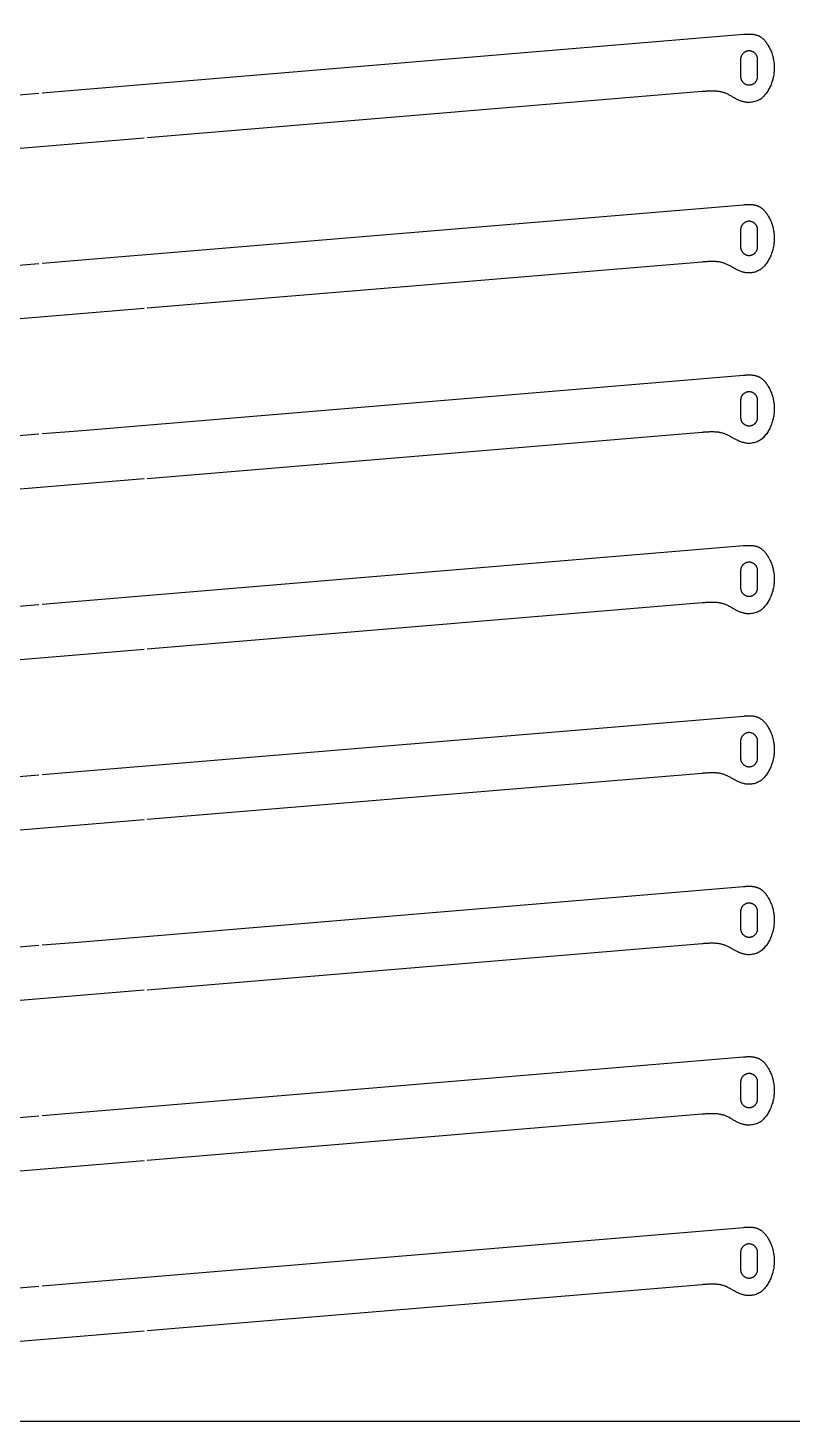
# Model space of a CAD drawing. Header units: millimetres. Extents: x 0 to 590, y 0 to 295.
# Drawn here: x 73.6 to 158.8, y 0 to 155.3 of the extents above; entities that cross this region are included whole.
import ezdxf

# ---------------------------------------------------------------- set-up
doc = ezdxf.new("R2010")
doc.units = ezdxf.units.MM
doc.layers.add('CUT_red', color=1, linetype='Continuous', true_color=0xff0000)
doc.layers.add('REF_delete', color=7, linetype='Continuous')

msp = doc.modelspace()

# ---------------------------------------------------------------- linework, layer by layer
at = {"layer": 'CUT_red', "true_color": 0xff0000}
for points in [[(75.16, 148.08), (78.69, 148.37), (153.38, 154.6), (153.44, 154.6), (153.5, 154.61)], [(153.5, 154.61), (153.56, 154.61), (153.62, 154.62), (153.68, 154.62), (153.74, 154.62), (153.79, 154.63), (153.85, 154.63), (153.91, 154.63), (153.97, 154.63), (154.03, 154.63), (154.09, 154.63), (154.15, 154.63), (154.2, 154.63), (154.26, 154.62), (154.32, 154.62), (154.37, 154.61), (154.43, 154.61), (154.49, 154.6), (154.54, 154.59), (154.6, 154.58), (154.65, 154.57), (154.7, 154.55), (154.76, 154.54), (154.81, 154.52), (154.86, 154.51), (154.91, 154.49), (154.96, 154.47), (155.01, 154.45), (155.06, 154.43), (155.11, 154.41), (155.16, 154.38), (155.2, 154.36), (155.25, 154.33), (155.29, 154.3), (155.34, 154.27), (155.38, 154.24), (155.42, 154.21), (155.46, 154.18), (155.5, 154.15), (155.54, 154.11), (155.58, 154.08), (155.62, 154.04), (155.65, 154.01), (155.69, 153.97), (155.72, 153.93), (155.76, 153.89), (155.79, 153.85), (155.82, 153.81), (155.85, 153.77), (155.88, 153.73), (155.91, 153.68), (155.94, 153.64), (155.97, 153.6), (156, 153.55), (156.03, 153.51), (156.05, 153.47), (156.08, 153.42), (156.11, 153.38), (156.13, 153.33), (156.2, 153.22), (156.26, 153.1), (156.32, 152.99), (156.38, 152.87), (156.43, 152.75), (156.48, 152.63), (156.52, 152.5), (156.57, 152.38), (156.6, 152.25), (156.64, 152.13), (156.67, 152), (156.7, 151.87), (156.72, 151.74), (156.74, 151.61), (156.76, 151.48), (156.78, 151.35), (156.79, 151.22), (156.79, 151.09), (156.8, 150.96), (156.8, 150.83), (156.8, 150.7), (156.79, 150.56), (156.78, 150.43), (156.77, 150.3), (156.76, 150.17), (156.74, 150.04), (156.71, 149.91), (156.69, 149.78), (156.66, 149.66), (156.63, 149.53), (156.59, 149.4), (156.55, 149.28), (156.51, 149.15), (156.46, 149.03), (156.41, 148.91), (156.36, 148.79), (156.3, 148.67), (156.24, 148.56), (156.18, 148.44), (156.11, 148.33), (156.04, 148.22), (155.97, 148.11), (155.89, 148), (155.81, 147.9), (155.73, 147.8), (155.64, 147.7), (155.55, 147.6), (155.46, 147.51), (155.36, 147.42), (155.25, 147.34), (155.14, 147.29), (155.02, 147.23), (154.9, 147.18), (154.77, 147.13), (154.65, 147.09), (154.52, 147.06), (154.39, 147.04), (154.26, 147.02), (154.13, 147), (154, 147), (153.91, 147), (153.82, 147), (153.72, 147.01), (153.63, 147.02), (153.54, 147.04), (153.45, 147.06), (153.36, 147.08), (153.28, 147.1), (153.19, 147.13), (153.1, 147.16), (153.01, 147.19), (152.93, 147.22), (152.84, 147.26), (152.76, 147.3), (152.68, 147.34), (152.6, 147.38), (152.51, 147.42), (152.43, 147.46), (152.35, 147.51), (152.27, 147.55), (152.19, 147.6), (152.11, 147.65), (152.04, 147.69), (151.96, 147.74), (151.88, 147.78), (151.79, 147.83), (151.71, 147.87), (151.63, 147.91), (151.55, 147.95), (151.46, 147.99), (151.38, 148.02), (151.29, 148.06), (151.21, 148.09), (151.12, 148.11), (151.03, 148.14), (150.94, 148.16), (150.85, 148.18), (150.76, 148.2), (150.67, 148.22), (150.58, 148.23), (150.49, 148.24), (150.4, 148.25), (150.31, 148.26), (150.22, 148.26), (150.12, 148.27), (150.03, 148.27), (149.94, 148.27), (149.85, 148.27), (149.76, 148.27), (149.67, 148.27), (149.57, 148.27), (149.48, 148.26), (149.39, 148.26), (149.3, 148.25), (149.21, 148.25), (149.12, 148.24), (149.02, 148.23), (148.93, 148.23), (148.84, 148.22), (148.75, 148.21), (94, 143.65), (86.89, 143.06)], [(154.95, 149.9), (154.95, 151.8), (154.95, 151.85), (154.95, 151.89), (154.94, 151.94), (154.93, 151.99), (154.92, 152.03), (154.91, 152.08), (154.89, 152.12), (154.88, 152.16), (154.86, 152.21), (154.84, 152.25), (154.81, 152.29), (154.79, 152.33), (154.76, 152.37), (154.73, 152.4), (154.7, 152.44), (154.67, 152.47), (154.64, 152.5), (154.6, 152.53), (154.57, 152.56), (154.53, 152.59), (154.49, 152.61), (154.45, 152.64), (154.41, 152.66), (154.36, 152.68), (154.32, 152.69), (154.28, 152.71), (154.23, 152.72), (154.19, 152.73), (154.14, 152.74), (154.09, 152.75), (154.05, 152.75), (154, 152.75), (153.95, 152.75), (153.91, 152.75), (153.86, 152.74), (153.81, 152.73), (153.77, 152.72), (153.72, 152.71), (153.68, 152.69), (153.64, 152.68), (153.59, 152.66), (153.55, 152.64), (153.51, 152.61), (153.47, 152.59), (153.43, 152.56), (153.4, 152.53), (153.36, 152.5), (153.33, 152.47), (153.3, 152.44), (153.27, 152.4), (153.24, 152.37), (153.21, 152.33), (153.19, 152.29), (153.16, 152.25), (153.14, 152.21), (153.12, 152.16), (153.11, 152.12), (153.09, 152.08), (153.08, 152.03), (153.07, 151.99), (153.06, 151.94), (153.05, 151.89), (153.05, 151.85), (153.05, 151.8), (153.05, 149.9), (153.05, 149.85), (153.05, 149.81), (153.06, 149.76), (153.07, 149.71), (153.08, 149.67), (153.09, 149.62), (153.11, 149.58), (153.12, 149.54), (153.14, 149.49), (153.16, 149.45), (153.19, 149.41), (153.21, 149.37), (153.24, 149.33), (153.27, 149.3), (153.3, 149.26), (153.33, 149.23), (153.36, 149.2), (153.4, 149.17), (153.43, 149.14), (153.47, 149.11), (153.51, 149.09), (153.55, 149.06), (153.59, 149.04), (153.64, 149.02), (153.68, 149.01), (153.72, 148.99), (153.77, 148.98), (153.81, 148.97), (153.86, 148.96), (153.91, 148.95), (153.95, 148.95), (154, 148.95), (154.05, 148.95), (154.09, 148.95), (154.14, 148.96), (154.19, 148.97), (154.23, 148.98), (154.28, 148.99), (154.32, 149.01), (154.36, 149.02), (154.41, 149.04), (154.45, 149.06), (154.49, 149.09), (154.53, 149.11), (154.57, 149.14), (154.6, 149.17), (154.64, 149.2), (154.67, 149.23), (154.7, 149.26), (154.73, 149.3), (154.76, 149.33), (154.79, 149.37), (154.81, 149.41), (154.84, 149.45), (154.86, 149.49), (154.88, 149.54), (154.89, 149.58), (154.91, 149.62), (154.92, 149.67), (154.93, 149.71), (154.94, 149.76), (154.95, 149.81), (154.95, 149.85), (154.95, 149.9)], [(4, 142.15), (74.81, 148.05)], [(86.54, 143.03), (39.25, 139.09)], [(75.16, 129.08), (78.69, 129.37), (153.38, 135.6), (153.44, 135.6), (153.5, 135.61)], [(153.5, 135.61), (153.56, 135.61), (153.62, 135.62), (153.68, 135.62), (153.74, 135.62), (153.79, 135.63), (153.85, 135.63), (153.91, 135.63), (153.97, 135.63), (154.03, 135.63), (154.09, 135.63), (154.15, 135.63), (154.2, 135.63), (154.26, 135.62), (154.32, 135.62), (154.37, 135.61), (154.43, 135.61), (154.49, 135.6), (154.54, 135.59), (154.6, 135.58), (154.65, 135.57), (154.7, 135.55), (154.76, 135.54), (154.81, 135.52), (154.86, 135.51), (154.91, 135.49), (154.96, 135.47), (155.01, 135.45), (155.06, 135.43), (155.11, 135.41), (155.16, 135.38), (155.2, 135.36), (155.25, 135.33), (155.29, 135.3), (155.34, 135.27), (155.38, 135.24), (155.42, 135.21), (155.46, 135.18), (155.5, 135.15), (155.54, 135.11), (155.58, 135.08), (155.62, 135.04), (155.65, 135.01), (155.69, 134.97), (155.72, 134.93), (155.76, 134.89), (155.79, 134.85), (155.82, 134.81), (155.85, 134.77), (155.88, 134.73), (155.91, 134.68), (155.94, 134.64), (155.97, 134.6), (156, 134.55), (156.03, 134.51), (156.05, 134.47), (156.08, 134.42), (156.11, 134.38), (156.13, 134.33), (156.2, 134.22), (156.26, 134.1), (156.32, 133.99), (156.38, 133.87), (156.43, 133.75), (156.48, 133.63), (156.52, 133.5), (156.57, 133.38), (156.6, 133.25), (156.64, 133.13), (156.67, 133), (156.7, 132.87), (156.72, 132.74), (156.74, 132.61), (156.76, 132.48), (156.78, 132.35), (156.79, 132.22), (156.79, 132.09), (156.8, 131.96), (156.8, 131.83), (156.8, 131.7), (156.79, 131.56), (156.78, 131.43), (156.77, 131.3), (156.76, 131.17), (156.74, 131.04), (156.71, 130.91), (156.69, 130.78), (156.66, 130.66), (156.63, 130.53), (156.59, 130.4), (156.55, 130.28), (156.51, 130.15), (156.46, 130.03), (156.41, 129.91), (156.36, 129.79), (156.3, 129.67), (156.24, 129.56), (156.18, 129.44), (156.11, 129.33), (156.04, 129.22), (155.97, 129.11), (155.89, 129), (155.81, 128.9), (155.73, 128.8), (155.64, 128.7), (155.55, 128.6), (155.46, 128.51), (155.36, 128.42), (155.25, 128.34), (155.14, 128.29), (155.02, 128.23), (154.9, 128.18), (154.77, 128.13), (154.65, 128.09), (154.52, 128.06), (154.39, 128.04), (154.26, 128.02), (154.13, 128), (154, 128), (153.91, 128), (153.82, 128), (153.72, 128.01), (153.63, 128.02), (153.54, 128.04), (153.45, 128.06), (153.36, 128.08), (153.28, 128.1), (153.19, 128.13), (153.1, 128.16), (153.01, 128.19), (152.93, 128.22), (152.84, 128.26), (152.76, 128.3), (152.68, 128.34), (152.6, 128.38), (152.51, 128.42), (152.43, 128.46), (152.35, 128.51), (152.27, 128.55), (152.19, 128.6), (152.11, 128.65), (152.04, 128.69), (151.96, 128.74), (151.88, 128.78), (151.79, 128.83), (151.71, 128.87), (151.63, 128.91), (151.55, 128.95), (151.46, 128.99), (151.38, 129.02), (151.29, 129.06), (151.21, 129.09), (151.12, 129.11), (151.03, 129.14), (150.94, 129.16), (150.85, 129.18), (150.76, 129.2), (150.67, 129.22), (150.58, 129.23), (150.49, 129.24), (150.4, 129.25), (150.31, 129.26), (150.22, 129.26), (150.12, 129.27), (150.03, 129.27), (149.94, 129.27), (149.85, 129.27), (149.76, 129.27), (149.67, 129.27), (149.57, 129.27), (149.48, 129.26), (149.39, 129.26), (149.3, 129.25), (149.21, 129.25), (149.12, 129.24), (149.02, 129.23), (148.93, 129.23), (148.84, 129.22), (148.75, 129.21), (94, 124.65), (86.89, 124.06)], [(154.95, 130.9), (154.95, 132.8), (154.95, 132.85), (154.95, 132.89), (154.94, 132.94), (154.93, 132.99), (154.92, 133.03), (154.91, 133.08), (154.89, 133.12), (154.88, 133.16), (154.86, 133.21), (154.84, 133.25), (154.81, 133.29), (154.79, 133.33), (154.76, 133.37), (154.73, 133.4), (154.7, 133.44), (154.67, 133.47), (154.64, 133.5), (154.6, 133.53), (154.57, 133.56), (154.53, 133.59), (154.49, 133.61), (154.45, 133.64), (154.41, 133.66), (154.36, 133.68), (154.32, 133.69), (154.28, 133.71), (154.23, 133.72), (154.19, 133.73), (154.14, 133.74), (154.09, 133.75), (154.05, 133.75), (154, 133.75), (153.95, 133.75), (153.91, 133.75), (153.86, 133.74), (153.81, 133.73), (153.77, 133.72), (153.72, 133.71), (153.68, 133.69), (153.64, 133.68), (153.59, 133.66), (153.55, 133.64), (153.51, 133.61), (153.47, 133.59), (153.43, 133.56), (153.4, 133.53), (153.36, 133.5), (153.33, 133.47), (153.3, 133.44), (153.27, 133.4), (153.24, 133.37), (153.21, 133.33), (153.19, 133.29), (153.16, 133.25), (153.14, 133.21), (153.12, 133.16), (153.11, 133.12), (153.09, 133.08), (153.08, 133.03), (153.07, 132.99), (153.06, 132.94), (153.05, 132.89), (153.05, 132.85), (153.05, 132.8), (153.05, 130.9), (153.05, 130.85), (153.05, 130.81), (153.06, 130.76), (153.07, 130.71), (153.08, 130.67), (153.09, 130.62), (153.11, 130.58), (153.12, 130.54), (153.14, 130.49), (153.16, 130.45), (153.19, 130.41), (153.21, 130.37), (153.24, 130.33), (153.27, 130.3), (153.3, 130.26), (153.33, 130.23), (153.36, 130.2), (153.4, 130.17), (153.43, 130.14), (153.47, 130.11), (153.51, 130.09), (153.55, 130.06), (153.59, 130.04), (153.64, 130.02), (153.68, 130.01), (153.72, 129.99), (153.77, 129.98), (153.81, 129.97), (153.86, 129.96), (153.91, 129.95), (153.95, 129.95), (154, 129.95), (154.05, 129.95), (154.09, 129.95), (154.14, 129.96), (154.19, 129.97), (154.23, 129.98), (154.28, 129.99), (154.32, 130.01), (154.36, 130.02), (154.41, 130.04), (154.45, 130.06), (154.49, 130.09), (154.53, 130.11), (154.57, 130.14), (154.6, 130.17), (154.64, 130.2), (154.67, 130.23), (154.7, 130.26), (154.73, 130.3), (154.76, 130.33), (154.79, 130.37), (154.81, 130.41), (154.84, 130.45), (154.86, 130.49), (154.88, 130.54), (154.89, 130.58), (154.91, 130.62), (154.92, 130.67), (154.93, 130.71), (154.94, 130.76), (154.95, 130.81), (154.95, 130.85), (154.95, 130.9)], [(4, 123.15), (74.81, 129.05)], [(86.54, 124.03), (39.25, 120.09)], [(75.16, 110.08), (78.69, 110.37), (153.38, 116.6), (153.44, 116.6), (153.5, 116.61)], [(153.5, 116.61), (153.56, 116.61), (153.62, 116.62), (153.68, 116.62), (153.74, 116.62), (153.79, 116.63), (153.85, 116.63), (153.91, 116.63), (153.97, 116.63), (154.03, 116.63), (154.09, 116.63), (154.15, 116.63), (154.2, 116.63), (154.26, 116.62), (154.32, 116.62), (154.37, 116.61), (154.43, 116.61), (154.49, 116.6), (154.54, 116.59), (154.6, 116.58), (154.65, 116.57), (154.7, 116.55), (154.76, 116.54), (154.81, 116.52), (154.86, 116.51), (154.91, 116.49), (154.96, 116.47), (155.01, 116.45), (155.06, 116.43), (155.11, 116.41), (155.16, 116.38), (155.2, 116.36), (155.25, 116.33), (155.29, 116.3), (155.34, 116.27), (155.38, 116.24), (155.42, 116.21), (155.46, 116.18), (155.5, 116.15), (155.54, 116.11), (155.58, 116.08), (155.62, 116.04), (155.65, 116.01), (155.69, 115.97), (155.72, 115.93), (155.76, 115.89), (155.79, 115.85), (155.82, 115.81), (155.85, 115.77), (155.88, 115.73), (155.91, 115.68), (155.94, 115.64), (155.97, 115.6), (156, 115.55), (156.03, 115.51), (156.05, 115.47), (156.08, 115.42), (156.11, 115.38), (156.13, 115.33), (156.2, 115.22), (156.26, 115.1), (156.32, 114.99), (156.38, 114.87), (156.43, 114.75), (156.48, 114.63), (156.52, 114.5), (156.57, 114.38), (156.6, 114.25), (156.64, 114.13), (156.67, 114), (156.7, 113.87), (156.72, 113.74), (156.74, 113.61), (156.76, 113.48), (156.78, 113.35), (156.79, 113.22), (156.79, 113.09), (156.8, 112.96), (156.8, 112.83), (156.8, 112.7), (156.79, 112.56), (156.78, 112.43), (156.77, 112.3), (156.76, 112.17), (156.74, 112.04), (156.71, 111.91), (156.69, 111.78), (156.66, 111.66), (156.63, 111.53), (156.59, 111.4), (156.55, 111.28), (156.51, 111.15), (156.46, 111.03), (156.41, 110.91), (156.36, 110.79), (156.3, 110.67), (156.24, 110.56), (156.18, 110.44), (156.11, 110.33), (156.04, 110.22), (155.97, 110.11), (155.89, 110), (155.81, 109.9), (155.73, 109.8), (155.64, 109.7), (155.55, 109.6), (155.46, 109.51), (155.36, 109.42), (155.25, 109.34), (155.14, 109.29), (155.02, 109.23), (154.9, 109.18), (154.77, 109.13), (154.65, 109.09), (154.52, 109.06), (154.39, 109.04), (154.26, 109.02), (154.13, 109), (154, 109), (153.91, 109), (153.82, 109), (153.72, 109.01), (153.63, 109.02), (153.54, 109.04), (153.45, 109.06), (153.36, 109.08), (153.28, 109.1), (153.19, 109.13), (153.1, 109.16), (153.01, 109.19), (152.93, 109.22), (152.84, 109.26), (152.76, 109.3), (152.68, 109.34), (152.6, 109.38), (152.51, 109.42), (152.43, 109.46), (152.35, 109.51), (152.27, 109.55), (152.19, 109.6), (152.11, 109.65), (152.04, 109.69), (151.96, 109.74), (151.88, 109.78), (151.79, 109.83), (151.71, 109.87), (151.63, 109.91), (151.55, 109.95), (151.46, 109.99), (151.38, 110.02), (151.29, 110.06), (151.21, 110.09), (151.12, 110.11), (151.03, 110.14), (150.94, 110.16), (150.85, 110.18), (150.76, 110.2), (150.67, 110.22), (150.58, 110.23), (150.49, 110.24), (150.4, 110.25), (150.31, 110.26), (150.22, 110.26), (150.12, 110.27), (150.03, 110.27), (149.94, 110.27), (149.85, 110.27), (149.76, 110.27), (149.67, 110.27), (149.57, 110.27), (149.48, 110.26), (149.39, 110.26), (149.3, 110.25), (149.21, 110.25), (149.12, 110.24), (149.02, 110.23), (148.93, 110.23), (148.84, 110.22), (148.75, 110.21), (94, 105.65), (86.89, 105.06)], [(154.95, 111.9), (154.95, 113.8), (154.95, 113.85), (154.95, 113.89), (154.94, 113.94), (154.93, 113.99), (154.92, 114.03), (154.91, 114.08), (154.89, 114.12), (154.88, 114.16), (154.86, 114.21), (154.84, 114.25), (154.81, 114.29), (154.79, 114.33), (154.76, 114.37), (154.73, 114.4), (154.7, 114.44), (154.67, 114.47), (154.64, 114.5), (154.6, 114.53), (154.57, 114.56), (154.53, 114.59), (154.49, 114.61), (154.45, 114.64), (154.41, 114.66), (154.36, 114.68), (154.32, 114.69), (154.28, 114.71), (154.23, 114.72), (154.19, 114.73), (154.14, 114.74), (154.09, 114.75), (154.05, 114.75), (154, 114.75), (153.95, 114.75), (153.91, 114.75), (153.86, 114.74), (153.81, 114.73), (153.77, 114.72), (153.72, 114.71), (153.68, 114.69), (153.64, 114.68), (153.59, 114.66), (153.55, 114.64), (153.51, 114.61), (153.47, 114.59), (153.43, 114.56), (153.4, 114.53), (153.36, 114.5), (153.33, 114.47), (153.3, 114.44), (153.27, 114.4), (153.24, 114.37), (153.21, 114.33), (153.19, 114.29), (153.16, 114.25), (153.14, 114.21), (153.12, 114.16), (153.11, 114.12), (153.09, 114.08), (153.08, 114.03), (153.07, 113.99), (153.06, 113.94), (153.05, 113.89), (153.05, 113.85), (153.05, 113.8), (153.05, 111.9), (153.05, 111.85), (153.05, 111.81), (153.06, 111.76), (153.07, 111.71), (153.08, 111.67), (153.09, 111.62), (153.11, 111.58), (153.12, 111.54), (153.14, 111.49), (153.16, 111.45), (153.19, 111.41), (153.21, 111.37), (153.24, 111.33), (153.27, 111.3), (153.3, 111.26), (153.33, 111.23), (153.36, 111.2), (153.4, 111.17), (153.43, 111.14), (153.47, 111.11), (153.51, 111.09), (153.55, 111.06), (153.59, 111.04), (153.64, 111.02), (153.68, 111.01), (153.72, 110.99), (153.77, 110.98), (153.81, 110.97), (153.86, 110.96), (153.91, 110.95), (153.95, 110.95), (154, 110.95), (154.05, 110.95), (154.09, 110.95), (154.14, 110.96), (154.19, 110.97), (154.23, 110.98), (154.28, 110.99), (154.32, 111.01), (154.36, 111.02), (154.41, 111.04), (154.45, 111.06), (154.49, 111.09), (154.53, 111.11), (154.57, 111.14), (154.6, 111.17), (154.64, 111.2), (154.67, 111.23), (154.7, 111.26), (154.73, 111.3), (154.76, 111.33), (154.79, 111.37), (154.81, 111.41), (154.84, 111.45), (154.86, 111.49), (154.88, 111.54), (154.89, 111.58), (154.91, 111.62), (154.92, 111.67), (154.93, 111.71), (154.94, 111.76), (154.95, 111.81), (154.95, 111.85), (154.95, 111.9)], [(4, 104.15), (74.81, 110.05)], [(86.54, 105.03), (39.25, 101.09)], [(75.16, 91.08), (78.69, 91.37), (153.38, 97.6), (153.44, 97.6), (153.5, 97.61)], [(153.5, 97.61), (153.56, 97.61), (153.62, 97.62), (153.68, 97.62), (153.74, 97.62), (153.79, 97.63), (153.85, 97.63), (153.91, 97.63), (153.97, 97.63), (154.03, 97.63), (154.09, 97.63), (154.15, 97.63), (154.2, 97.63), (154.26, 97.62), (154.32, 97.62), (154.37, 97.61), (154.43, 97.61), (154.49, 97.6), (154.54, 97.59), (154.6, 97.58), (154.65, 97.57), (154.7, 97.55), (154.76, 97.54), (154.81, 97.52), (154.86, 97.51), (154.91, 97.49), (154.96, 97.47), (155.01, 97.45), (155.06, 97.43), (155.11, 97.41), (155.16, 97.38), (155.2, 97.36), (155.25, 97.33), (155.29, 97.3), (155.34, 97.27), (155.38, 97.24), (155.42, 97.21), (155.46, 97.18), (155.5, 97.15), (155.54, 97.11), (155.58, 97.08), (155.62, 97.04), (155.65, 97.01), (155.69, 96.97), (155.72, 96.93), (155.76, 96.89), (155.79, 96.85), (155.82, 96.81), (155.85, 96.77), (155.88, 96.73), (155.91, 96.68), (155.94, 96.64), (155.97, 96.6), (156, 96.55), (156.03, 96.51), (156.05, 96.47), (156.08, 96.42), (156.11, 96.38), (156.13, 96.33), (156.2, 96.22), (156.26, 96.1), (156.32, 95.99), (156.38, 95.87), (156.43, 95.75), (156.48, 95.63), (156.52, 95.5), (156.57, 95.38), (156.6, 95.25), (156.64, 95.13), (156.67, 95), (156.7, 94.87), (156.72, 94.74), (156.74, 94.61), (156.76, 94.48), (156.78, 94.35), (156.79, 94.22), (156.79, 94.09), (156.8, 93.96), (156.8, 93.83), (156.8, 93.7), (156.79, 93.56), (156.78, 93.43), (156.77, 93.3), (156.76, 93.17), (156.74, 93.04), (156.71, 92.91), (156.69, 92.78), (156.66, 92.66), (156.63, 92.53), (156.59, 92.4), (156.55, 92.28), (156.51, 92.15), (156.46, 92.03), (156.41, 91.91), (156.36, 91.79), (156.3, 91.67), (156.24, 91.56), (156.18, 91.44), (156.11, 91.33), (156.04, 91.22), (155.97, 91.11), (155.89, 91), (155.81, 90.9), (155.73, 90.8), (155.64, 90.7), (155.55, 90.6), (155.46, 90.51), (155.36, 90.42), (155.25, 90.34), (155.14, 90.29), (155.02, 90.23), (154.9, 90.18), (154.77, 90.13), (154.65, 90.09), (154.52, 90.06), (154.39, 90.04), (154.26, 90.02), (154.13, 90), (154, 90), (153.91, 90), (153.82, 90), (153.72, 90.01), (153.63, 90.02), (153.54, 90.04), (153.45, 90.06), (153.36, 90.08), (153.28, 90.1), (153.19, 90.13), (153.1, 90.16), (153.01, 90.19), (152.93, 90.22), (152.84, 90.26), (152.76, 90.3), (152.68, 90.34), (152.6, 90.38), (152.51, 90.42), (152.43, 90.46), (152.35, 90.51), (152.27, 90.55), (152.19, 90.6), (152.11, 90.65), (152.04, 90.69), (151.96, 90.74), (151.88, 90.78), (151.79, 90.83), (151.71, 90.87), (151.63, 90.91), (151.55, 90.95), (151.46, 90.99), (151.38, 91.02), (151.29, 91.06), (151.21, 91.09), (151.12, 91.11), (151.03, 91.14), (150.94, 91.16), (150.85, 91.18), (150.76, 91.2), (150.67, 91.22), (150.58, 91.23), (150.49, 91.24), (150.4, 91.25), (150.31, 91.26), (150.22, 91.26), (150.12, 91.27), (150.03, 91.27), (149.94, 91.27), (149.85, 91.27), (149.76, 91.27), (149.67, 91.27), (149.57, 91.27), (149.48, 91.26), (149.39, 91.26), (149.3, 91.25), (149.21, 91.25), (149.12, 91.24), (149.02, 91.23), (148.93, 91.23), (148.84, 91.22), (148.75, 91.21), (94, 86.65), (86.89, 86.06)], [(154.95, 92.9), (154.95, 94.8), (154.95, 94.85), (154.95, 94.89), (154.94, 94.94), (154.93, 94.99), (154.92, 95.03), (154.91, 95.08), (154.89, 95.12), (154.88, 95.16), (154.86, 95.21), (154.84, 95.25), (154.81, 95.29), (154.79, 95.33), (154.76, 95.37), (154.73, 95.4), (154.7, 95.44), (154.67, 95.47), (154.64, 95.5), (154.6, 95.53), (154.57, 95.56), (154.53, 95.59), (154.49, 95.61), (154.45, 95.64), (154.41, 95.66), (154.36, 95.68), (154.32, 95.69), (154.28, 95.71), (154.23, 95.72), (154.19, 95.73), (154.14, 95.74), (154.09, 95.75), (154.05, 95.75), (154, 95.75), (153.95, 95.75), (153.91, 95.75), (153.86, 95.74), (153.81, 95.73), (153.77, 95.72), (153.72, 95.71), (153.68, 95.69), (153.64, 95.68), (153.59, 95.66), (153.55, 95.64), (153.51, 95.61), (153.47, 95.59), (153.43, 95.56), (153.4, 95.53), (153.36, 95.5), (153.33, 95.47), (153.3, 95.44), (153.27, 95.4), (153.24, 95.37), (153.21, 95.33), (153.19, 95.29), (153.16, 95.25), (153.14, 95.21), (153.12, 95.16), (153.11, 95.12), (153.09, 95.08), (153.08, 95.03), (153.07, 94.99), (153.06, 94.94), (153.05, 94.89), (153.05, 94.85), (153.05, 94.8), (153.05, 92.9), (153.05, 92.85), (153.05, 92.81), (153.06, 92.76), (153.07, 92.71), (153.08, 92.67), (153.09, 92.62), (153.11, 92.58), (153.12, 92.54), (153.14, 92.49), (153.16, 92.45), (153.19, 92.41), (153.21, 92.37), (153.24, 92.33), (153.27, 92.3), (153.3, 92.26), (153.33, 92.23), (153.36, 92.2), (153.4, 92.17), (153.43, 92.14), (153.47, 92.11), (153.51, 92.09), (153.55, 92.06), (153.59, 92.04), (153.64, 92.02), (153.68, 92.01), (153.72, 91.99), (153.77, 91.98), (153.81, 91.97), (153.86, 91.96), (153.91, 91.95), (153.95, 91.95), (154, 91.95), (154.05, 91.95), (154.09, 91.95), (154.14, 91.96), (154.19, 91.97), (154.23, 91.98), (154.28, 91.99), (154.32, 92.01), (154.36, 92.02), (154.41, 92.04), (154.45, 92.06), (154.49, 92.09), (154.53, 92.11), (154.57, 92.14), (154.6, 92.17), (154.64, 92.2), (154.67, 92.23), (154.7, 92.26), (154.73, 92.3), (154.76, 92.33), (154.79, 92.37), (154.81, 92.41), (154.84, 92.45), (154.86, 92.49), (154.88, 92.54), (154.89, 92.58), (154.91, 92.62), (154.92, 92.67), (154.93, 92.71), (154.94, 92.76), (154.95, 92.81), (154.95, 92.85), (154.95, 92.9)], [(4, 85.15), (74.81, 91.05)], [(86.54, 86.03), (39.25, 82.09)], [(75.16, 72.08), (78.69, 72.37), (153.38, 78.6), (153.44, 78.6), (153.5, 78.61)], [(153.5, 78.61), (153.56, 78.61), (153.62, 78.62), (153.68, 78.62), (153.74, 78.62), (153.79, 78.63), (153.85, 78.63), (153.91, 78.63), (153.97, 78.63), (154.03, 78.63), (154.09, 78.63), (154.15, 78.63), (154.2, 78.63), (154.26, 78.62), (154.32, 78.62), (154.37, 78.61), (154.43, 78.61), (154.49, 78.6), (154.54, 78.59), (154.6, 78.58), (154.65, 78.57), (154.7, 78.55), (154.76, 78.54), (154.81, 78.52), (154.86, 78.51), (154.91, 78.49), (154.96, 78.47), (155.01, 78.45), (155.06, 78.43), (155.11, 78.41), (155.16, 78.38), (155.2, 78.36), (155.25, 78.33), (155.29, 78.3), (155.34, 78.27), (155.38, 78.24), (155.42, 78.21), (155.46, 78.18), (155.5, 78.15), (155.54, 78.11), (155.58, 78.08), (155.62, 78.04), (155.65, 78.01), (155.69, 77.97), (155.72, 77.93), (155.76, 77.89), (155.79, 77.85), (155.82, 77.81), (155.85, 77.77), (155.88, 77.73), (155.91, 77.68), (155.94, 77.64), (155.97, 77.6), (156, 77.55), (156.03, 77.51), (156.05, 77.47), (156.08, 77.42), (156.11, 77.38), (156.13, 77.33), (156.2, 77.22), (156.26, 77.1), (156.32, 76.99), (156.38, 76.87), (156.43, 76.75), (156.48, 76.63), (156.52, 76.5), (156.57, 76.38), (156.6, 76.25), (156.64, 76.13), (156.67, 76), (156.7, 75.87), (156.72, 75.74), (156.74, 75.61), (156.76, 75.48), (156.78, 75.35), (156.79, 75.22), (156.79, 75.09), (156.8, 74.96), (156.8, 74.83), (156.8, 74.7), (156.79, 74.56), (156.78, 74.43), (156.77, 74.3), (156.76, 74.17), (156.74, 74.04), (156.71, 73.91), (156.69, 73.78), (156.66, 73.66), (156.63, 73.53), (156.59, 73.4), (156.55, 73.28), (156.51, 73.15), (156.46, 73.03), (156.41, 72.91), (156.36, 72.79), (156.3, 72.67), (156.24, 72.56), (156.18, 72.44), (156.11, 72.33), (156.04, 72.22), (155.97, 72.11), (155.89, 72), (155.81, 71.9), (155.73, 71.8), (155.64, 71.7), (155.55, 71.6), (155.46, 71.51), (155.36, 71.42), (155.25, 71.34), (155.14, 71.29), (155.02, 71.23), (154.9, 71.18), (154.77, 71.13), (154.65, 71.09), (154.52, 71.06), (154.39, 71.04), (154.26, 71.02), (154.13, 71), (154, 71), (153.91, 71), (153.82, 71), (153.72, 71.01), (153.63, 71.02), (153.54, 71.04), (153.45, 71.06), (153.36, 71.08), (153.28, 71.1), (153.19, 71.13), (153.1, 71.16), (153.01, 71.19), (152.93, 71.22), (152.84, 71.26), (152.76, 71.3), (152.68, 71.34), (152.6, 71.38), (152.51, 71.42), (152.43, 71.46), (152.35, 71.51), (152.27, 71.55), (152.19, 71.6), (152.11, 71.65), (152.04, 71.69), (151.96, 71.74), (151.88, 71.78), (151.79, 71.83), (151.71, 71.87), (151.63, 71.91), (151.55, 71.95), (151.46, 71.99), (151.38, 72.02), (151.29, 72.06), (151.21, 72.09), (151.12, 72.11), (151.03, 72.14), (150.94, 72.16), (150.85, 72.18), (150.76, 72.2), (150.67, 72.22), (150.58, 72.23), (150.49, 72.24), (150.4, 72.25), (150.31, 72.26), (150.22, 72.26), (150.12, 72.27), (150.03, 72.27), (149.94, 72.27), (149.85, 72.27), (149.76, 72.27), (149.67, 72.27), (149.57, 72.27), (149.48, 72.26), (149.39, 72.26), (149.3, 72.25), (149.21, 72.25), (149.12, 72.24), (149.02, 72.23), (148.93, 72.23), (148.84, 72.22), (148.75, 72.21), (94, 67.65), (86.89, 67.06)], [(154.95, 73.9), (154.95, 75.8), (154.95, 75.85), (154.95, 75.89), (154.94, 75.94), (154.93, 75.99), (154.92, 76.03), (154.91, 76.08), (154.89, 76.12), (154.88, 76.16), (154.86, 76.21), (154.84, 76.25), (154.81, 76.29), (154.79, 76.33), (154.76, 76.37), (154.73, 76.4), (154.7, 76.44), (154.67, 76.47), (154.64, 76.5), (154.6, 76.53), (154.57, 76.56), (154.53, 76.59), (154.49, 76.61), (154.45, 76.64), (154.41, 76.66), (154.36, 76.68), (154.32, 76.69), (154.28, 76.71), (154.23, 76.72), (154.19, 76.73), (154.14, 76.74), (154.09, 76.75), (154.05, 76.75), (154, 76.75), (153.95, 76.75), (153.91, 76.75), (153.86, 76.74), (153.81, 76.73), (153.77, 76.72), (153.72, 76.71), (153.68, 76.69), (153.64, 76.68), (153.59, 76.66), (153.55, 76.64), (153.51, 76.61), (153.47, 76.59), (153.43, 76.56), (153.4, 76.53), (153.36, 76.5), (153.33, 76.47), (153.3, 76.44), (153.27, 76.4), (153.24, 76.37), (153.21, 76.33), (153.19, 76.29), (153.16, 76.25), (153.14, 76.21), (153.12, 76.16), (153.11, 76.12), (153.09, 76.08), (153.08, 76.03), (153.07, 75.99), (153.06, 75.94), (153.05, 75.89), (153.05, 75.85), (153.05, 75.8), (153.05, 73.9), (153.05, 73.85), (153.05, 73.81), (153.06, 73.76), (153.07, 73.71), (153.08, 73.67), (153.09, 73.62), (153.11, 73.58), (153.12, 73.54), (153.14, 73.49), (153.16, 73.45), (153.19, 73.41), (153.21, 73.37), (153.24, 73.33), (153.27, 73.3), (153.3, 73.26), (153.33, 73.23), (153.36, 73.2), (153.4, 73.17), (153.43, 73.14), (153.47, 73.11), (153.51, 73.09), (153.55, 73.06), (153.59, 73.04), (153.64, 73.02), (153.68, 73.01), (153.72, 72.99), (153.77, 72.98), (153.81, 72.97), (153.86, 72.96), (153.91, 72.95), (153.95, 72.95), (154, 72.95), (154.05, 72.95), (154.09, 72.95), (154.14, 72.96), (154.19, 72.97), (154.23, 72.98), (154.28, 72.99), (154.32, 73.01), (154.36, 73.02), (154.41, 73.04), (154.45, 73.06), (154.49, 73.09), (154.53, 73.11), (154.57, 73.14), (154.6, 73.17), (154.64, 73.2), (154.67, 73.23), (154.7, 73.26), (154.73, 73.3), (154.76, 73.33), (154.79, 73.37), (154.81, 73.41), (154.84, 73.45), (154.86, 73.49), (154.88, 73.54), (154.89, 73.58), (154.91, 73.62), (154.92, 73.67), (154.93, 73.71), (154.94, 73.76), (154.95, 73.81), (154.95, 73.85), (154.95, 73.9)], [(4, 66.15), (74.81, 72.05)], [(86.54, 67.03), (39.25, 63.09)], [(75.16, 53.08), (78.69, 53.37), (153.38, 59.6), (153.44, 59.6), (153.5, 59.61)], [(153.5, 59.61), (153.56, 59.61), (153.62, 59.62), (153.68, 59.62), (153.74, 59.62), (153.79, 59.63), (153.85, 59.63), (153.91, 59.63), (153.97, 59.63), (154.03, 59.63), (154.09, 59.63), (154.15, 59.63), (154.2, 59.63), (154.26, 59.62), (154.32, 59.62), (154.37, 59.61), (154.43, 59.61), (154.49, 59.6), (154.54, 59.59), (154.6, 59.58), (154.65, 59.57), (154.7, 59.55), (154.76, 59.54), (154.81, 59.52), (154.86, 59.51), (154.91, 59.49), (154.96, 59.47), (155.01, 59.45), (155.06, 59.43), (155.11, 59.41), (155.16, 59.38), (155.2, 59.36), (155.25, 59.33), (155.29, 59.3), (155.34, 59.27), (155.38, 59.24), (155.42, 59.21), (155.46, 59.18), (155.5, 59.15), (155.54, 59.11), (155.58, 59.08), (155.62, 59.04), (155.65, 59.01), (155.69, 58.97), (155.72, 58.93), (155.76, 58.89), (155.79, 58.85), (155.82, 58.81), (155.85, 58.77), (155.88, 58.73), (155.91, 58.68), (155.94, 58.64), (155.97, 58.6), (156, 58.55), (156.03, 58.51), (156.05, 58.47), (156.08, 58.42), (156.11, 58.38), (156.13, 58.33), (156.2, 58.22), (156.26, 58.1), (156.32, 57.99), (156.38, 57.87), (156.43, 57.75), (156.48, 57.63), (156.52, 57.5), (156.57, 57.38), (156.6, 57.25), (156.64, 57.13), (156.67, 57), (156.7, 56.87), (156.72, 56.74), (156.74, 56.61), (156.76, 56.48), (156.78, 56.35), (156.79, 56.22), (156.79, 56.09), (156.8, 55.96), (156.8, 55.83), (156.8, 55.7), (156.79, 55.56), (156.78, 55.43), (156.77, 55.3), (156.76, 55.17), (156.74, 55.04), (156.71, 54.91), (156.69, 54.78), (156.66, 54.66), (156.63, 54.53), (156.59, 54.4), (156.55, 54.28), (156.51, 54.15), (156.46, 54.03), (156.41, 53.91), (156.36, 53.79), (156.3, 53.67), (156.24, 53.56), (156.18, 53.44), (156.11, 53.33), (156.04, 53.22), (155.97, 53.11), (155.89, 53), (155.81, 52.9), (155.73, 52.8), (155.64, 52.7), (155.55, 52.6), (155.46, 52.51), (155.36, 52.42), (155.25, 52.34), (155.14, 52.29), (155.02, 52.23), (154.9, 52.18), (154.77, 52.13), (154.65, 52.09), (154.52, 52.06), (154.39, 52.04), (154.26, 52.02), (154.13, 52), (154, 52), (153.91, 52), (153.82, 52), (153.72, 52.01), (153.63, 52.02), (153.54, 52.04), (153.45, 52.06), (153.36, 52.08), (153.28, 52.1), (153.19, 52.13), (153.1, 52.16), (153.01, 52.19), (152.93, 52.22), (152.84, 52.26), (152.76, 52.3), (152.68, 52.34), (152.6, 52.38), (152.51, 52.42), (152.43, 52.46), (152.35, 52.51), (152.27, 52.55), (152.19, 52.6), (152.11, 52.65), (152.04, 52.69), (151.96, 52.74), (151.88, 52.78), (151.79, 52.83), (151.71, 52.87), (151.63, 52.91), (151.55, 52.95), (151.46, 52.99), (151.38, 53.02), (151.29, 53.06), (151.21, 53.09), (151.12, 53.11), (151.03, 53.14), (150.94, 53.16), (150.85, 53.18), (150.76, 53.2), (150.67, 53.22), (150.58, 53.23), (150.49, 53.24), (150.4, 53.25), (150.31, 53.26), (150.22, 53.26), (150.12, 53.27), (150.03, 53.27), (149.94, 53.27), (149.85, 53.27), (149.76, 53.27), (149.67, 53.27), (149.57, 53.27), (149.48, 53.26), (149.39, 53.26), (149.3, 53.25), (149.21, 53.25), (149.12, 53.24), (149.02, 53.23), (148.93, 53.23), (148.84, 53.22), (148.75, 53.21), (94, 48.65), (86.89, 48.06)], [(154.95, 54.9), (154.95, 56.8), (154.95, 56.85), (154.95, 56.89), (154.94, 56.94), (154.93, 56.99), (154.92, 57.03), (154.91, 57.08), (154.89, 57.12), (154.88, 57.16), (154.86, 57.21), (154.84, 57.25), (154.81, 57.29), (154.79, 57.33), (154.76, 57.37), (154.73, 57.4), (154.7, 57.44), (154.67, 57.47), (154.64, 57.5), (154.6, 57.53), (154.57, 57.56), (154.53, 57.59), (154.49, 57.61), (154.45, 57.64), (154.41, 57.66), (154.36, 57.68), (154.32, 57.69), (154.28, 57.71), (154.23, 57.72), (154.19, 57.73), (154.14, 57.74), (154.09, 57.75), (154.05, 57.75), (154, 57.75), (153.95, 57.75), (153.91, 57.75), (153.86, 57.74), (153.81, 57.73), (153.77, 57.72), (153.72, 57.71), (153.68, 57.69), (153.64, 57.68), (153.59, 57.66), (153.55, 57.64), (153.51, 57.61), (153.47, 57.59), (153.43, 57.56), (153.4, 57.53), (153.36, 57.5), (153.33, 57.47), (153.3, 57.44), (153.27, 57.4), (153.24, 57.37), (153.21, 57.33), (153.19, 57.29), (153.16, 57.25), (153.14, 57.21), (153.12, 57.16), (153.11, 57.12), (153.09, 57.08), (153.08, 57.03), (153.07, 56.99), (153.06, 56.94), (153.05, 56.89), (153.05, 56.85), (153.05, 56.8), (153.05, 54.9), (153.05, 54.85), (153.05, 54.81), (153.06, 54.76), (153.07, 54.71), (153.08, 54.67), (153.09, 54.62), (153.11, 54.58), (153.12, 54.54), (153.14, 54.49), (153.16, 54.45), (153.19, 54.41), (153.21, 54.37), (153.24, 54.33), (153.27, 54.3), (153.3, 54.26), (153.33, 54.23), (153.36, 54.2), (153.4, 54.17), (153.43, 54.14), (153.47, 54.11), (153.51, 54.09), (153.55, 54.06), (153.59, 54.04), (153.64, 54.02), (153.68, 54.01), (153.72, 53.99), (153.77, 53.98), (153.81, 53.97), (153.86, 53.96), (153.91, 53.95), (153.95, 53.95), (154, 53.95), (154.05, 53.95), (154.09, 53.95), (154.14, 53.96), (154.19, 53.97), (154.23, 53.98), (154.28, 53.99), (154.32, 54.01), (154.36, 54.02), (154.41, 54.04), (154.45, 54.06), (154.49, 54.09), (154.53, 54.11), (154.57, 54.14), (154.6, 54.17), (154.64, 54.2), (154.67, 54.23), (154.7, 54.26), (154.73, 54.3), (154.76, 54.33), (154.79, 54.37), (154.81, 54.41), (154.84, 54.45), (154.86, 54.49), (154.88, 54.54), (154.89, 54.58), (154.91, 54.62), (154.92, 54.67), (154.93, 54.71), (154.94, 54.76), (154.95, 54.81), (154.95, 54.85), (154.95, 54.9)], [(4, 47.15), (74.81, 53.05)], [(86.54, 48.03), (39.25, 44.09)], [(75.16, 34.08), (78.69, 34.37), (153.38, 40.6), (153.44, 40.6), (153.5, 40.61)], [(153.5, 40.61), (153.56, 40.61), (153.62, 40.62), (153.68, 40.62), (153.74, 40.62), (153.79, 40.63), (153.85, 40.63), (153.91, 40.63), (153.97, 40.63), (154.03, 40.63), (154.09, 40.63), (154.15, 40.63), (154.2, 40.63), (154.26, 40.62), (154.32, 40.62), (154.37, 40.61), (154.43, 40.61), (154.49, 40.6), (154.54, 40.59), (154.6, 40.58), (154.65, 40.57), (154.7, 40.55), (154.76, 40.54), (154.81, 40.52), (154.86, 40.51), (154.91, 40.49), (154.96, 40.47), (155.01, 40.45), (155.06, 40.43), (155.11, 40.41), (155.16, 40.38), (155.2, 40.36), (155.25, 40.33), (155.29, 40.3), (155.34, 40.27), (155.38, 40.24), (155.42, 40.21), (155.46, 40.18), (155.5, 40.15), (155.54, 40.11), (155.58, 40.08), (155.62, 40.04), (155.65, 40.01), (155.69, 39.97), (155.72, 39.93), (155.76, 39.89), (155.79, 39.85), (155.82, 39.81), (155.85, 39.77), (155.88, 39.73), (155.91, 39.68), (155.94, 39.64), (155.97, 39.6), (156, 39.55), (156.03, 39.51), (156.05, 39.47), (156.08, 39.42), (156.11, 39.38), (156.13, 39.33), (156.2, 39.22), (156.26, 39.1), (156.32, 38.99), (156.38, 38.87), (156.43, 38.75), (156.48, 38.63), (156.52, 38.5), (156.57, 38.38), (156.6, 38.25), (156.64, 38.13), (156.67, 38), (156.7, 37.87), (156.72, 37.74), (156.74, 37.61), (156.76, 37.48), (156.78, 37.35), (156.79, 37.22), (156.79, 37.09), (156.8, 36.96), (156.8, 36.83), (156.8, 36.7), (156.79, 36.56), (156.78, 36.43), (156.77, 36.3), (156.76, 36.17), (156.74, 36.04), (156.71, 35.91), (156.69, 35.78), (156.66, 35.66), (156.63, 35.53), (156.59, 35.4), (156.55, 35.28), (156.51, 35.15), (156.46, 35.03), (156.41, 34.91), (156.36, 34.79), (156.3, 34.67), (156.24, 34.56), (156.18, 34.44), (156.11, 34.33), (156.04, 34.22), (155.97, 34.11), (155.89, 34), (155.81, 33.9), (155.73, 33.8), (155.64, 33.7), (155.55, 33.6), (155.46, 33.51), (155.36, 33.42), (155.25, 33.34), (155.14, 33.29), (155.02, 33.23), (154.9, 33.18), (154.77, 33.13), (154.65, 33.09), (154.52, 33.06), (154.39, 33.04), (154.26, 33.02), (154.13, 33), (154, 33), (153.91, 33), (153.82, 33), (153.72, 33.01), (153.63, 33.02), (153.54, 33.04), (153.45, 33.06), (153.36, 33.08), (153.28, 33.1), (153.19, 33.13), (153.1, 33.16), (153.01, 33.19), (152.93, 33.22), (152.84, 33.26), (152.76, 33.3), (152.68, 33.34), (152.6, 33.38), (152.51, 33.42), (152.43, 33.46), (152.35, 33.51), (152.27, 33.55), (152.19, 33.6), (152.11, 33.65), (152.04, 33.69), (151.96, 33.74), (151.88, 33.78), (151.79, 33.83), (151.71, 33.87), (151.63, 33.91), (151.55, 33.95), (151.46, 33.99), (151.38, 34.02), (151.29, 34.06), (151.21, 34.09), (151.12, 34.11), (151.03, 34.14), (150.94, 34.16), (150.85, 34.18), (150.76, 34.2), (150.67, 34.22), (150.58, 34.23), (150.49, 34.24), (150.4, 34.25), (150.31, 34.26), (150.22, 34.26), (150.12, 34.27), (150.03, 34.27), (149.94, 34.27), (149.85, 34.27), (149.76, 34.27), (149.67, 34.27), (149.57, 34.27), (149.48, 34.26), (149.39, 34.26), (149.3, 34.25), (149.21, 34.25), (149.12, 34.24), (149.02, 34.23), (148.93, 34.23), (148.84, 34.22), (148.75, 34.21), (94, 29.65), (86.89, 29.06)], [(154.95, 35.9), (154.95, 37.8), (154.95, 37.85), (154.95, 37.89), (154.94, 37.94), (154.93, 37.99), (154.92, 38.03), (154.91, 38.08), (154.89, 38.12), (154.88, 38.16), (154.86, 38.21), (154.84, 38.25), (154.81, 38.29), (154.79, 38.33), (154.76, 38.37), (154.73, 38.4), (154.7, 38.44), (154.67, 38.47), (154.64, 38.5), (154.6, 38.53), (154.57, 38.56), (154.53, 38.59), (154.49, 38.61), (154.45, 38.64), (154.41, 38.66), (154.36, 38.68), (154.32, 38.69), (154.28, 38.71), (154.23, 38.72), (154.19, 38.73), (154.14, 38.74), (154.09, 38.75), (154.05, 38.75), (154, 38.75), (153.95, 38.75), (153.91, 38.75), (153.86, 38.74), (153.81, 38.73), (153.77, 38.72), (153.72, 38.71), (153.68, 38.69), (153.64, 38.68), (153.59, 38.66), (153.55, 38.64), (153.51, 38.61), (153.47, 38.59), (153.43, 38.56), (153.4, 38.53), (153.36, 38.5), (153.33, 38.47), (153.3, 38.44), (153.27, 38.4), (153.24, 38.37), (153.21, 38.33), (153.19, 38.29), (153.16, 38.25), (153.14, 38.21), (153.12, 38.16), (153.11, 38.12), (153.09, 38.08), (153.08, 38.03), (153.07, 37.99), (153.06, 37.94), (153.05, 37.89), (153.05, 37.85), (153.05, 37.8), (153.05, 35.9), (153.05, 35.85), (153.05, 35.81), (153.06, 35.76), (153.07, 35.71), (153.08, 35.67), (153.09, 35.62), (153.11, 35.58), (153.12, 35.54), (153.14, 35.49), (153.16, 35.45), (153.19, 35.41), (153.21, 35.37), (153.24, 35.33), (153.27, 35.3), (153.3, 35.26), (153.33, 35.23), (153.36, 35.2), (153.4, 35.17), (153.43, 35.14), (153.47, 35.11), (153.51, 35.09), (153.55, 35.06), (153.59, 35.04), (153.64, 35.02), (153.68, 35.01), (153.72, 34.99), (153.77, 34.98), (153.81, 34.97), (153.86, 34.96), (153.91, 34.95), (153.95, 34.95), (154, 34.95), (154.05, 34.95), (154.09, 34.95), (154.14, 34.96), (154.19, 34.97), (154.23, 34.98), (154.28, 34.99), (154.32, 35.01), (154.36, 35.02), (154.41, 35.04), (154.45, 35.06), (154.49, 35.09), (154.53, 35.11), (154.57, 35.14), (154.6, 35.17), (154.64, 35.2), (154.67, 35.23), (154.7, 35.26), (154.73, 35.3), (154.76, 35.33), (154.79, 35.37), (154.81, 35.41), (154.84, 35.45), (154.86, 35.49), (154.88, 35.54), (154.89, 35.58), (154.91, 35.62), (154.92, 35.67), (154.93, 35.71), (154.94, 35.76), (154.95, 35.81), (154.95, 35.85), (154.95, 35.9)], [(4, 28.15), (74.81, 34.05)], [(86.54, 29.03), (39.25, 25.09)], [(75.16, 15.08), (78.69, 15.37), (153.38, 21.6), (153.44, 21.6), (153.5, 21.61)], [(153.5, 21.61), (153.56, 21.61), (153.62, 21.62), (153.68, 21.62), (153.74, 21.62), (153.79, 21.63), (153.85, 21.63), (153.91, 21.63), (153.97, 21.63), (154.03, 21.63), (154.09, 21.63), (154.15, 21.63), (154.2, 21.63), (154.26, 21.62), (154.32, 21.62), (154.37, 21.61), (154.43, 21.61), (154.49, 21.6), (154.54, 21.59), (154.6, 21.58), (154.65, 21.57), (154.7, 21.55), (154.76, 21.54), (154.81, 21.52), (154.86, 21.51), (154.91, 21.49), (154.96, 21.47), (155.01, 21.45), (155.06, 21.43), (155.11, 21.41), (155.16, 21.38), (155.2, 21.36), (155.25, 21.33), (155.29, 21.3), (155.34, 21.27), (155.38, 21.24), (155.42, 21.21), (155.46, 21.18), (155.5, 21.15), (155.54, 21.11), (155.58, 21.08), (155.62, 21.04), (155.65, 21.01), (155.69, 20.97), (155.72, 20.93), (155.76, 20.89), (155.79, 20.85), (155.82, 20.81), (155.85, 20.77), (155.88, 20.73), (155.91, 20.68), (155.94, 20.64), (155.97, 20.6), (156, 20.55), (156.03, 20.51), (156.05, 20.47), (156.08, 20.42), (156.11, 20.38), (156.13, 20.33), (156.2, 20.22), (156.26, 20.1), (156.32, 19.99), (156.38, 19.87), (156.43, 19.75), (156.48, 19.63), (156.52, 19.5), (156.57, 19.38), (156.6, 19.25), (156.64, 19.13), (156.67, 19), (156.7, 18.87), (156.72, 18.74), (156.74, 18.61), (156.76, 18.48), (156.78, 18.35), (156.79, 18.22), (156.79, 18.09), (156.8, 17.96), (156.8, 17.83), (156.8, 17.7), (156.79, 17.56), (156.78, 17.43), (156.77, 17.3), (156.76, 17.17), (156.74, 17.04), (156.71, 16.91), (156.69, 16.78), (156.66, 16.66), (156.63, 16.53), (156.59, 16.4), (156.55, 16.28), (156.51, 16.15), (156.46, 16.03), (156.41, 15.91), (156.36, 15.79), (156.3, 15.67), (156.24, 15.56), (156.18, 15.44), (156.11, 15.33), (156.04, 15.22), (155.97, 15.11), (155.89, 15), (155.81, 14.9), (155.73, 14.8), (155.64, 14.7), (155.55, 14.6), (155.46, 14.51), (155.36, 14.42), (155.25, 14.34), (155.14, 14.29), (155.02, 14.23), (154.9, 14.18), (154.77, 14.13), (154.65, 14.09), (154.52, 14.06), (154.39, 14.04), (154.26, 14.02), (154.13, 14), (154, 14), (153.91, 14), (153.82, 14), (153.72, 14.01), (153.63, 14.02), (153.54, 14.04), (153.45, 14.06), (153.36, 14.08), (153.28, 14.1), (153.19, 14.13), (153.1, 14.16), (153.01, 14.19), (152.93, 14.22), (152.84, 14.26), (152.76, 14.3), (152.68, 14.34), (152.6, 14.38), (152.51, 14.42), (152.43, 14.46), (152.35, 14.51), (152.27, 14.55), (152.19, 14.6), (152.11, 14.65), (152.04, 14.69), (151.96, 14.74), (151.88, 14.78), (151.79, 14.83), (151.71, 14.87), (151.63, 14.91), (151.55, 14.95), (151.46, 14.99), (151.38, 15.02), (151.29, 15.06), (151.21, 15.09), (151.12, 15.11), (151.03, 15.14), (150.94, 15.16), (150.85, 15.18), (150.76, 15.2), (150.67, 15.22), (150.58, 15.23), (150.49, 15.24), (150.4, 15.25), (150.31, 15.26), (150.22, 15.26), (150.12, 15.27), (150.03, 15.27), (149.94, 15.27), (149.85, 15.27), (149.76, 15.27), (149.67, 15.27), (149.57, 15.27), (149.48, 15.26), (149.39, 15.26), (149.3, 15.25), (149.21, 15.25), (149.12, 15.24), (149.02, 15.23), (148.93, 15.23), (148.84, 15.22), (148.75, 15.21), (94, 10.65), (86.89, 10.06)], [(154.95, 16.9), (154.95, 18.8), (154.95, 18.85), (154.95, 18.89), (154.94, 18.94), (154.93, 18.99), (154.92, 19.03), (154.91, 19.08), (154.89, 19.12), (154.88, 19.16), (154.86, 19.21), (154.84, 19.25), (154.81, 19.29), (154.79, 19.33), (154.76, 19.37), (154.73, 19.4), (154.7, 19.44), (154.67, 19.47), (154.64, 19.5), (154.6, 19.53), (154.57, 19.56), (154.53, 19.59), (154.49, 19.61), (154.45, 19.64), (154.41, 19.66), (154.36, 19.68), (154.32, 19.69), (154.28, 19.71), (154.23, 19.72), (154.19, 19.73), (154.14, 19.74), (154.09, 19.75), (154.05, 19.75), (154, 19.75), (153.95, 19.75), (153.91, 19.75), (153.86, 19.74), (153.81, 19.73), (153.77, 19.72), (153.72, 19.71), (153.68, 19.69), (153.64, 19.68), (153.59, 19.66), (153.55, 19.64), (153.51, 19.61), (153.47, 19.59), (153.43, 19.56), (153.4, 19.53), (153.36, 19.5), (153.33, 19.47), (153.3, 19.44), (153.27, 19.4), (153.24, 19.37), (153.21, 19.33), (153.19, 19.29), (153.16, 19.25), (153.14, 19.21), (153.12, 19.16), (153.11, 19.12), (153.09, 19.08), (153.08, 19.03), (153.07, 18.99), (153.06, 18.94), (153.05, 18.89), (153.05, 18.85), (153.05, 18.8), (153.05, 16.9), (153.05, 16.85), (153.05, 16.81), (153.06, 16.76), (153.07, 16.71), (153.08, 16.67), (153.09, 16.62), (153.11, 16.58), (153.12, 16.54), (153.14, 16.49), (153.16, 16.45), (153.19, 16.41), (153.21, 16.37), (153.24, 16.33), (153.27, 16.3), (153.3, 16.26), (153.33, 16.23), (153.36, 16.2), (153.4, 16.17), (153.43, 16.14), (153.47, 16.11), (153.51, 16.09), (153.55, 16.06), (153.59, 16.04), (153.64, 16.02), (153.68, 16.01), (153.72, 15.99), (153.77, 15.98), (153.81, 15.97), (153.86, 15.96), (153.91, 15.95), (153.95, 15.95), (154, 15.95), (154.05, 15.95), (154.09, 15.95), (154.14, 15.96), (154.19, 15.97), (154.23, 15.98), (154.28, 15.99), (154.32, 16.01), (154.36, 16.02), (154.41, 16.04), (154.45, 16.06), (154.49, 16.09), (154.53, 16.11), (154.57, 16.14), (154.6, 16.17), (154.64, 16.2), (154.67, 16.23), (154.7, 16.26), (154.73, 16.3), (154.76, 16.33), (154.79, 16.37), (154.81, 16.41), (154.84, 16.45), (154.86, 16.49), (154.88, 16.54), (154.89, 16.58), (154.91, 16.62), (154.92, 16.67), (154.93, 16.71), (154.94, 16.76), (154.95, 16.81), (154.95, 16.85), (154.95, 16.9)], [(4, 9.15), (74.81, 15.05)], [(86.54, 10.03), (39.25, 6.09)]]:
    msp.add_lwpolyline(points, dxfattribs=at)
at = {"layer": 'REF_delete'}
msp.add_lwpolyline([(590, 0), (590, 295), (0, 295), (0, 0), (590, 0)], dxfattribs=at)

doc.saveas('drawing.dxf')
